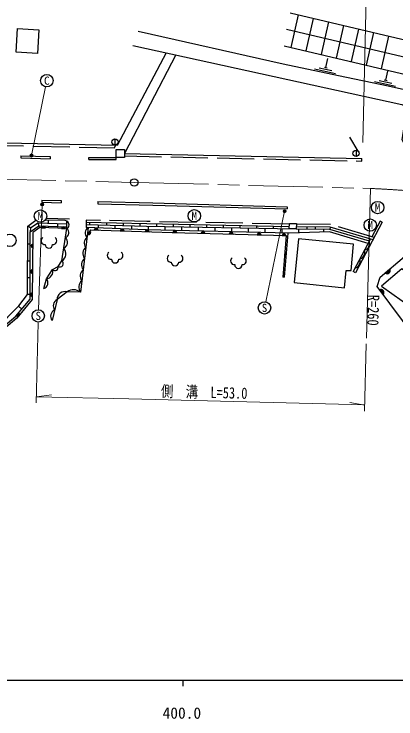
# Model space of a CAD drawing. Units: millimetres at full size, sheet at 1:1000; details may follow other scales. Extents: x 40000 to 680000, y 20000 to 380000.
# Drawn here: x 440712 to 502458, y 198715 to 312589 of the extents above; entities that cross this region are included whole.
import ezdxf
from ezdxf.enums import TextEntityAlignment as Align

# ---------------------------------------------------------------- set-up
doc = ezdxf.new("R2010")
doc.units = ezdxf.units.MM
doc.header["$LTSCALE"] = 1000
doc.linetypes.add('CHAIN', pattern=[18.5, 12, -1.5, 3.5, -1.5])
doc.linetypes.add('DASHED', pattern=[7.5, 6, -1.5])
for name, color, linetype, lineweight in [('M-BGD', 7, 'Continuous', 25), ('M-BGD-EXST', 7, 'Continuous', 25), ('M-BMK', 2, 'CHAIN', 13), ('M-BMK-SRVR', 3, 'Continuous', 25), ('M-STR-HTXT', 7, 'Continuous', 13), ('M-STR-STRC', 7, 'Continuous', 25), ('M-TTL-BAND', 7, 'Continuous', 25)]:
    doc.layers.add(name, color=color, linetype=linetype, lineweight=lineweight)
doc.styles.add('ＭＳ ゴシック', font='')
doc.styles.get('ＭＳ ゴシック').set_extended_font_data('MS Gothic')

# ---------------------------------------------------------------- blocks, each defined once
blk = doc.blocks.new('ent')
at = {"layer": 'M-BGD'}
for centre, start, end in [((-676, -505), 122.72029, 277.24592), ((0, -1100), 180, 0), ((676, -505), 262.75408, 57.27971)]:
    blk.add_arc(centre, 600, start, end, dxfattribs=at)

msp = doc.modelspace()

# ---------------------------------------------------------------- hatches: boundary and pattern name
at = {"layer": 'M-BGD'}
for points in [[(445818, 278054), (445192, 278077, -0.84072)], [(449017, 277933), (448391, 277957, -0.84072)], [(454305, 277694), (453679, 277714, -0.84072)], [(452663, 276994), (452998, 277522, -0.84072)], [(458488, 277562), (457863, 277582, -0.84072)], [(462542, 277434), (461916, 277454, -0.84072)], [(467012, 277296), (466387, 277313, -0.84072)], [(471579, 277169), (470953, 277186, -0.84072)], [(476114, 277043), (475488, 277060, -0.84072)], [(480037, 276933), (480662, 276916, 0.84072)], [(484665, 276805), (484040, 276822, -0.84072)], [(443737, 275438), (443730, 274813, -0.84072)], [(484463, 273613), (484512, 274237, -0.84072)], [(443686, 271330), (443678, 270704, -0.84072)], [(501464, 271398, -0.82183), (500712, 270754)], [(484199, 270246), (484248, 270870, -0.84072)], [(499800, 268059, -0.82183), (500392, 267265)], [(443639, 267577), (443632, 266951, -0.84072)], [(441680, 264132), (441282, 263649, -0.84072)]]:
    msp.add_hatch(color=256, dxfattribs=at).paths.add_polyline_path(points)
at = {"layer": 'M-STR-HTXT'}
for points in [[(443738, 289880, -1), (443318, 289609, -1)], [(445072, 281666, -1), (445441, 282004, -1)], [(484251, 280605, -1), (484672, 280875, -1)]]:
    msp.add_hatch(color=256, dxfattribs=at).paths.add_polyline_path(points)

# ---------------------------------------------------------------- linework, layer by layer
at = {"layer": 'M-BGD'}
for p, q in [((486670, 312468), (485476, 307210)), ((489103, 311896), (487909, 306637)), ((491537, 311324), (490343, 306064)), ((493971, 310751), (492776, 305490)), ((496405, 310179), (495209, 304917)), ((498838, 309607), (497643, 304344)), ((501272, 309035), (500076, 303770)), ((484396, 307465), (520866, 298873)), ((466869, 306010), (458558, 290074)), ((491123, 303968), (491435, 305436)), ((489286, 303746), (492709, 303017)), ((490033, 303894), (492087, 303456)), ((490883, 304019), (491362, 303917)), ((500824, 301929), (501144, 303394)), ((499734, 301860), (501785, 301411)), ((500584, 301981), (501063, 301876)), ((498986, 301717), (502405, 300968)), ((496363, 290456), (495009, 292711)), ((457028, 292421), (457028, 291421)), ((496011, 290600), (496011, 289600)), ((441804, 289715), (441792, 289365)), ((441792, 289365), (446520, 289205)), ((441804, 289715), (446531, 289555)), ((446531, 289555), (446520, 289205)), ((452813, 289078), (452814, 289428)), ((452814, 289428), (457240, 289420)), ((457239, 289070), (457239, 289420)), ((458558, 290074), (496931, 289253)), ((496922, 288853), (496931, 289253)), ((452813, 289078), (457239, 289070)), ((445201, 282544), (445191, 282194)), ((445201, 282544), (448313, 282463)), ((448313, 282463), (448304, 282113)), ((445191, 282194), (448304, 282113)), ((454281, 282307), (454272, 281957)), ((484898, 281465), (484888, 281116)), ((446249, 279297), (446249, 278813)), ((452381, 279319), (452383, 278111)), ((499893, 279135), (498554, 276614)), ((500246, 278948), (499893, 279135)), ((443376, 278066), (442936, 278322)), ((443376, 278066), (443312, 277435)), ((444579, 278887), (444719, 278396)), ((445192, 278077), (445818, 278054)), ((447749, 278746), (447749, 278260)), ((448391, 277957), (449017, 277933)), ((452931, 278905), (452932, 278505)), ((454282, 278472), (454283, 278035)), ((455632, 278840), (455632, 278440)), ((456982, 278407), (456983, 277928)), ((458332, 278774), (458333, 278374)), ((459683, 278341), (459684, 277820)), ((461032, 278708), (461033, 278308)), ((462383, 278277), (462384, 277717)), ((463732, 278651), (463733, 278251)), ((465083, 278225), (465084, 277655)), ((466432, 278600), (466433, 278200)), ((467783, 278174), (467784, 277594)), ((469132, 278549), (469133, 278149)), ((470483, 278123), (470484, 277532)), ((471832, 278498), (471833, 278098)), ((473183, 278072), (473184, 277471)), ((474532, 278447), (474533, 278047)), ((475883, 278021), (475885, 277409)), ((477233, 278396), (477233, 277995)), ((478583, 277970), (478585, 277348)), ((479933, 278344), (479933, 277944)), ((481284, 277919), (481285, 277286)), ((482633, 278293), (482634, 277893)), ((483984, 277868), (483985, 277225)), ((485333, 277936), (485334, 277842)), ((486367, 278623), (486359, 278623)), ((488033, 278213), (488034, 277813)), ((489383, 278204), (489384, 277804)), ((491813, 278190), (491754, 277790)), ((500246, 278948), (495922, 270804)), ((452998, 277522), (452663, 276994)), ((453679, 277714), (454305, 277694)), ((457863, 277582), (458488, 277562)), ((461916, 277454), (462542, 277434)), ((466387, 277313), (467012, 277296)), ((470953, 277186), (471579, 277169)), ((475488, 277060), (476114, 277043)), ((480037, 276933), (480662, 276916)), ((484040, 276822), (484665, 276805)), ((484467, 270086), (485011, 277201)), ((486684, 277821), (486685, 277239)), ((490734, 277796), (490735, 277361)), ((498363, 276254), (495569, 270992)), ((443312, 275400), (442920, 275405)), ((443730, 274813), (443737, 275438)), ((484512, 274237), (484463, 273613)), ((443312, 272680), (442905, 272685)), ((443678, 270704), (443686, 271330)), ((501464, 271398), (500712, 270754)), ((443312, 269960), (442891, 269965)), ((484467, 270086), (484187, 270086)), ((484248, 270870), (484199, 270246)), ((495922, 270804), (495569, 270992)), ((499800, 268059), (500392, 267265)), ((443312, 267285), (442876, 267282)), ((443632, 266951), (443639, 267577)), ((441414, 265378), (441942, 264922)), ((441282, 263649), (441680, 264132))]:
    msp.add_line(p, q, dxfattribs=at)
at = {"layer": 'M-BGD', "linetype": 'DASHED'}
for p, q in [((458558, 289674), (496922, 288853)), ((445923, 279621), (449649, 279502))]:
    msp.add_line(p, q, dxfattribs=at)
at = {"layer": 'M-BGD'}
for points in [[(485360, 312776), (540224, 299879), (530392, 299352), (516987, 298677), (511308, 298677), (501185, 300934), (493192, 302608), (484214, 304519), (460788, 309767)], [(484742, 310147), (521147, 301590), (531300, 299401)], [(459934, 307533), (503428, 297981), (508885, 295706), (510713, 294486), (510008, 289976), (504721, 289976), (503487, 292256), (503943, 295474), (506223, 296066), (507508, 295921), (508885, 295706)], [(465327, 306349), (457363, 291379), (421231, 292121), (367633, 293454), (366132, 295200)], [(454272, 281957), (463123, 281727), (484888, 281116)], [(454281, 282307), (463133, 282077), (484898, 281465)], [(433703, 258472), (439710, 263695), (441476, 265439), (442876, 267282), (442936, 278322), (444218, 279309)], [(445503, 268232), (445938, 269836), (446919, 271329), (447821, 271819), (448457, 272733), (449225, 277925), (449225, 279113)], [(449225, 279113), (448980, 279240), (445742, 279308)], [(434204, 258094), (440995, 263799), (443312, 266546), (443312, 277435), (444719, 278396), (449225, 278194)], [(449225, 277925), (444864, 278090), (443761, 277311), (443626, 266499), (441135, 263470), (434448, 257874)], [(443376, 278066), (444579, 278887), (449225, 278680)], [(452687, 278099), (451442, 267680), (449285, 267731), (447653, 266477), (446845, 263093)], [(485213, 278244), (462153, 278681), (452381, 278919)], [(498171, 275893), (491754, 277790), (486352, 277823), (462145, 278281), (452382, 278519)], [(497980, 275533), (491695, 277390), (485257, 277196), (462136, 277722), (452383, 278111)], [(498754, 276138), (491813, 278190), (486347, 278223)], [(452530, 276784), (453131, 277731), (466291, 277316), (484713, 276803), (484187, 270086)], [(505556, 260349), (499410, 268581), (499932, 270087), (503854, 273443)]]:
    msp.add_lwpolyline(points, dxfattribs=at)
for points in [[(441266, 310274), (444738, 310058), (444501, 306239), (441028, 306455)], [(457240, 290727), (458558, 290727), (458558, 289420), (457240, 289420)], [(485228, 278767), (486362, 278733), (486338, 277906), (485204, 277939)], [(486699, 276283), (485979, 269212), (494169, 268378), (494389, 271149), (495240, 271149), (495624, 275403)], [(503403, 271435), (500151, 268612), (505115, 265062), (507546, 267989)]]:
    msp.add_lwpolyline(points, close=True, dxfattribs=at)
at = {"layer": 'M-BGD', "linetype": 'DASHED'}
for points in [[(365865, 294897), (367445, 293058), (421222, 291721), (456965, 290987), (457108, 291384)], [(485224, 278644), (462162, 279081), (452381, 279319)], [(498946, 276498), (491872, 278589), (486359, 278623)]]:
    msp.add_lwpolyline(points, dxfattribs=at)
at = {"layer": 'M-BGD'}
for centre in [(457028, 291921), (496011, 290100)]:
    msp.add_circle(centre, 500, dxfattribs=at)
for centre, radius, start, end in [((448929, 278519), 664, 296.51037, 63.48963), ((445503, 278011), 318, 7.73079, 167.94852), ((448702, 277890), 318, 7.73079, 167.94852), ((448722, 277256), 838, 290.1081, 53.05129), ((453196, 277218), 1017, 119.99522, 226.37224), ((453990, 277650), 318, 8.08435, 168.30209), ((452785, 277287), 318, 247.49686, 47.71459), ((458174, 277518), 318, 8.08435, 168.30209), ((462227, 277390), 318, 8.08435, 168.30209), ((466698, 277250), 318, 8.29679, 168.51452), ((471265, 277123), 318, 8.29679, 168.51452), ((475800, 276997), 318, 8.29679, 168.51452), ((480348, 276870), 318, 8.29679, 168.51452), ((484351, 276759), 318, 8.29679, 168.51452), ((448305, 275694), 1048, 295.40313, 47.75626), ((453026, 275637), 998, 122.1678, 224.19966), ((497023, 275573), 1192, 288.45922, 15.59996), ((443788, 275125), 318, 99.17766, 259.39539), ((447759, 273865), 1330, 301.63318, 41.52622), ((453172, 273917), 1338, 130.10453, 216.26293), ((496253, 274121), 1192, 288.45922, 15.59996), ((484433, 273930), 318, 275.40753, 75.62526), ((448117, 272291), 557, 237.97747, 52.38945), ((452955, 272102), 1338, 130.10453, 216.26293), ((495482, 272670), 1192, 288.45922, 15.59996), ((443737, 271017), 318, 99.17766, 259.39539), ((445832, 270974), 1143, 275.3047, 18.0836), ((447322, 271662), 523, 219.48533, 17.51478), ((452738, 270286), 1338, 130.10453, 216.26293), ((501024, 271151), 505, 231.7264, 29.38459), ((484169, 270563), 318, 275.40753, 75.62526), ((445201, 269175), 990, 287.78366, 41.89476), ((452521, 268471), 1338, 130.10453, 216.26293), ((448984, 266433), 1332, 76.91742, 178.13564), ((450327, 266165), 1881, 53.64691, 123.64979), ((500018, 267604), 505, 317.91759, 115.57578), ((443690, 267263), 318, 99.17766, 259.39539), ((448220, 265447), 1176, 118.86499, 214.28558), ((447769, 263767), 1143, 117.03628, 216.1143), ((441523, 263856), 318, 60.46106, 220.67879)]:
    msp.add_arc(centre, radius, start, end, dxfattribs=at)
at = {"layer": 'M-BGD-EXST'}
for centre in [(499502, 281333), (444981, 279956), (469857, 280003), (498301, 278504), (440044, 276031)]:
    msp.add_circle(centre, 1000, dxfattribs=at)
at = {"layer": 'M-BMK'}
msp.add_lwpolyline([(220638, 286102), (260715, 286420), (360269, 287236), (379978, 287381), (460144, 285391), (498343, 284419)], dxfattribs=at)
msp.add_arc((485850, 24720), 260000, 72.41114, 87.2458, dxfattribs=at)
at = {"layer": 'M-BMK-SRVR'}
msp.add_circle((460144, 285391), 600, dxfattribs=at)
at = {"layer": 'M-STR-HTXT'}
for p, q in [((497085, 291855), (497751, 320133)), ((443528, 289744), (445808, 300858)), ((498343, 284419), (497684, 260213)), ((445257, 281835), (444661, 264826)), ((484462, 280740), (481411, 266098)), ((444626, 262709), (444305, 249773)), ((497660, 259307), (497383, 248432)), ((444330, 250773), (446769, 251054)), ((497408, 249418), (494990, 249841))]:
    msp.add_line(p, q, dxfattribs=at)
msp.add_lwpolyline([(444330, 250773), (459276, 250402), (497408, 249432)], dxfattribs=at)
for centre in [(443528, 289744), (445257, 281835), (484462, 280740)]:
    msp.add_circle(centre, 250, dxfattribs=at)
at = {"layer": 'M-STR-STRC'}
for centre in [(446008, 301837), (481207, 265119), (444626, 263826)]:
    msp.add_circle(centre, 1000, dxfattribs=at)
at = {"layer": 'M-TTL-BAND'}
for p, q in [((40000, 205000), (579000, 205000)), ((468000, 205000), (468000, 204000))]:
    msp.add_line(p, q, dxfattribs=at)

# ---------------------------------------------------------------- block references
for p in [(446342, 276470), (457047, 274081), (466740, 273621), (476985, 273208)]:
    msp.add_blockref('ent', p)

# ---------------------------------------------------------------- texts
at = {"layer": 'M-BGD-EXST', "style": 'ＭＳ ゴシック'}
for p in [(499502, 281333), (444981, 279956), (469857, 280003), (498301, 278504)]:
    msp.add_text('M', height=1320, dxfattribs=at).set_placement(p, align=Align.MIDDLE_CENTER)
at = {"layer": 'M-STR-HTXT', "style": 'ＭＳ ゴシック', "width": 0.8}
msp.add_text('R=260', height=1833, rotation=268.441, dxfattribs=at).set_placement((497420, 267277), align=Align.BOTTOM_LEFT)
msp.add_text('側\u3000溝\u3000L=53.0', height=1833, rotation=358.542, dxfattribs=at).set_placement((471420, 250042), align=Align.BOTTOM_CENTER)
at = {"layer": 'M-STR-STRC', "style": 'ＭＳ ゴシック'}
for s, p in [('C', (446008, 301837)), ('S', (481207, 265119)), ('S', (444626, 263826))]:
    msp.add_text(s, height=1320, dxfattribs=at).set_placement(p, align=Align.MIDDLE_CENTER)
at = {"layer": 'M-TTL-BAND', "style": 'ＭＳ ゴシック'}
msp.add_text('400.0', height=1833, dxfattribs=at).set_placement((467844, 198195), align=Align.BOTTOM_CENTER)

doc.saveas('drawing.dxf')
